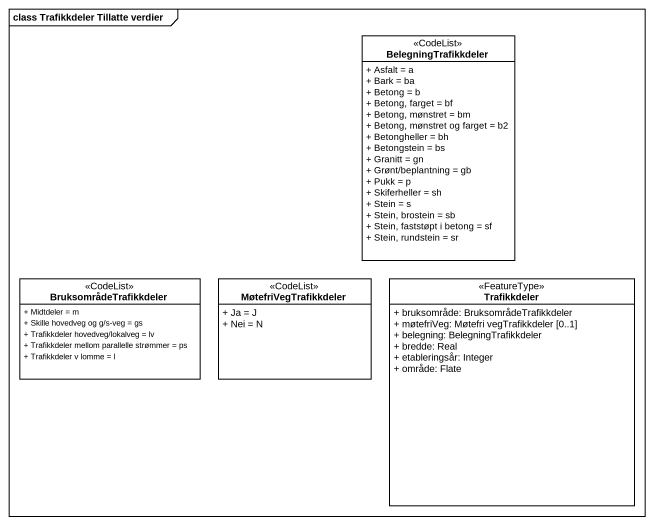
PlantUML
@startuml
mainframe class Trafikkdeler Tillatte verdier
hide circle
hide empty members
skinparam classAttributeIconSize 0
class BelegningTrafikkdeler <<CodeList>> {
  + Asfalt = a
  + Bark = ba
  + Betong = b
  + Betong, farget = bf
  + Betong, mønstret = bm
  + Betong, mønstret og farget = b2
  + Betongheller = bh
  + Betongstein = bs
  + Granitt = gn
  + Grønt/beplantning = gb
  + Pukk = p
  + Skiferheller = sh
  + Stein = s
  + Stein, brostein = sb
  + Stein, faststøpt i betong = sf
  + Stein, rundstein = sr
}
class BruksområdeTrafikkdeler <<CodeList>> {
  + Midtdeler = m
  + Skille hovedveg og g/s-veg = gs
  + Trafikkdeler hovedveg/lokalveg = lv
  + Trafikkdeler mellom parallelle strømmer = ps
  + Trafikkdeler v lomme = l
}
class MøtefriVegTrafikkdeler <<CodeList>> {
  + Ja = J
  + Nei = N
}
class Trafikkdeler <<FeatureType>> {
  + bruksområde: BruksområdeTrafikkdeler
  + møtefriVeg: Møtefri vegTrafikkdeler [0..1]
  + belegning: BelegningTrafikkdeler
  + bredde: Real
  + etableringsår: Integer
  + område: Flate
}
@enduml
